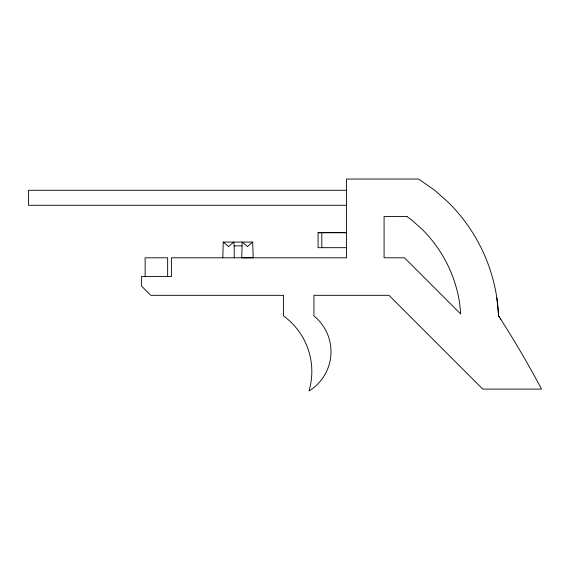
<?xml version="1.0" encoding="UTF-8"?>
<svg xmlns="http://www.w3.org/2000/svg" width="570" height="570" viewBox="0 0 570 570"><rect width="100%" height="100%" fill="white"/><g stroke="black" fill="none" stroke-linecap="round" stroke-linejoin="round"><path stroke-width="0.85" d="M222.792 257.804L223.255 242.086L252.695 242.072L253.173 257.761L241.73 257.797L242.193 242.079L247.444 246.539L252.695 242.072M346.567 190.287L28.5 190.287L28.5 205.278L346.567 205.278M318.06 232.674L346.567 232.674L318.06 232.674L318.06 247.679L346.567 247.679M223.255 242.086L228.506 246.539L233.757 242.072L234.227 245.862L241.73 245.862M499.37 317.162L501.65 320.646A1003.592 1003.592 0 0 1 540.41 386.98L541.5 389.089L482.726 389.089L388.954 295.317L313.935 295.317L313.935 315.944A46.02 46.02 0 0 1 309.004 390.963A68.678 68.678 0 0 0 283.554 315.944L283.554 295.317L150.772 295.317L141.396 285.94L141.396 276.564L171.399 276.564L171.399 257.804L346.567 257.804L346.567 179.037L418.629 179.037L434.796 190.359L448.355 202.414A169.796 169.796 0 0 1 498.572 315.951L499.092 316.735M498.572 315.951L499.42 317.233M500.546 318.958L500.852 319.421M496.841 297.882L498.622 316.015M321.815 232.674L321.815 247.679M234.227 245.862L234.227 257.804M167.651 276.564L167.651 257.804L145.143 257.804L145.143 276.564M406.916 216.543L384.08 216.543L384.08 257.804L404.493 257.804L460.71 314.02L459.691 303.461A132.233 132.233 0 0 0 421.935 229.119L411.376 219.728L406.916 216.543"/></g></svg>
